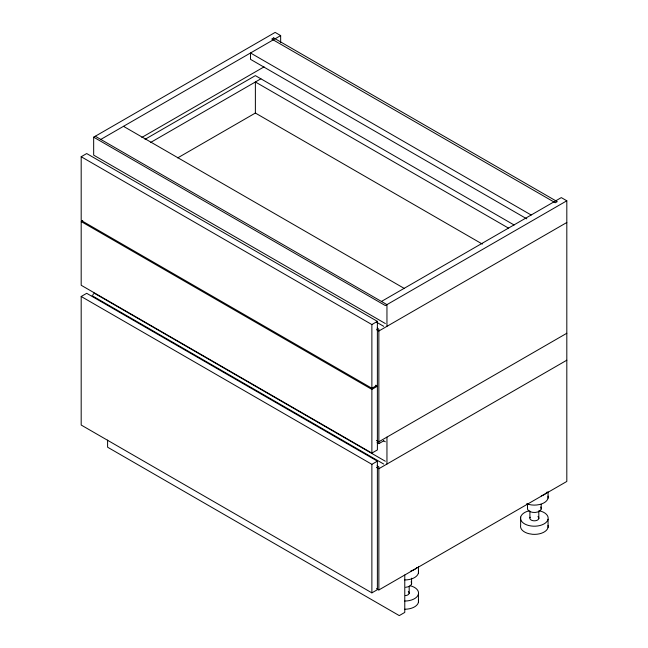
<?xml version="1.0" encoding="UTF-8"?>
<svg xmlns="http://www.w3.org/2000/svg" width="648" height="648" viewBox="0 0 648 648"><rect width="100%" height="100%" fill="white"/><g stroke="black" fill="none" stroke-linecap="round" stroke-linejoin="round"><path stroke-width="0.97" d="M93.45 293.909L92.858 294.937M385.333 323.53L93.668 155.139L93.668 137.174L275.149 32.4L280.657 35.583L280.657 42.485M100.796 139.425L280.657 35.583M81.186 156.727L86.694 153.552L377.387 321.376L377.387 385.09L371.879 388.265L81.186 220.441L81.186 156.727L371.879 324.559L377.387 321.376M141.831 137.433L264.068 66.865M145.014 139.336L255.377 75.622L514.131 225.01M150.53 142.519L260.885 78.805M177.682 157.901L255.628 112.898M375.638 385.196L377.387 386.208L377.387 449.923L371.879 453.098L81.186 285.266L81.186 221.559L82.766 220.652M81.186 296.492L86.694 293.317L377.387 461.149L377.387 589.688L371.879 592.863L81.186 425.039L81.186 296.492L371.879 464.324L377.387 461.149M381.445 301.45L561.306 197.608L566.814 200.791L566.814 481.448L378.853 589.964L376.488 588.603M566.814 200.791L385.333 305.564L93.668 137.174M566.814 222.499L378.853 331.015L376.488 329.654M81.186 221.559L371.879 389.391L377.387 386.208M566.814 333.258L378.853 441.782L376.488 440.413M377.096 442.641L378.853 443.653L383.713 440.843M566.814 360.207L378.853 468.723L376.488 467.362M531.166 215.014L250.517 52.982L250.517 59.341L526.792 218.846M508.623 228.193L255.377 81.98L255.377 113.044L482.331 244.069M123.476 126.328L404.125 288.352M95.288 136.242L386.953 304.633L386.953 326.333M376.707 322.291L383.713 326.333M377.096 328.131L378.853 329.144L378.853 443.653M383.576 440.77L385.333 441.782M93.668 292.847L385.333 461.238M92.048 295.658L383.713 464.049M377.096 465.839L378.853 466.852L378.853 589.964M548.062 491.84L548.062 498.19M548.062 519.283L548.062 527.448M541.21 504.29L541.21 509.028M538.804 510.786L538.804 518.57M529.894 511.07L529.894 517.874M527.488 504.176L527.488 507.967A6.917 3.993 0 0 0 535.232 512.455A6.917 3.993 0 0 0 540.74 506.979M520.636 517.153L520.636 525.317A13.827 7.987 0 0 0 529.1 533.741L532.583 534.3A13.786 7.962 0 0 0 548.062 525.366M418.438 566.684L418.438 573.035M418.438 594.127L418.438 602.292M411.577 578.186L411.577 583.872M409.18 586.602L409.18 593.406M404.773 574.995L404.773 612.417L399.265 615.6L107.6 447.209L107.6 440.13M386.953 437.1L386.953 464.049M371.879 324.559L371.879 388.265M371.879 389.391L371.879 453.098M371.879 464.324L371.879 592.863M537.913 516.642A4.495 2.592 0 0 1 537.662 519.98A4.495 2.592 0 0 1 531.927 520.409A4.495 2.592 0 0 1 530.202 517.226M539.614 510.835A13.827 7.987 0 0 1 545.341 523.066A13.827 7.987 0 0 1 523.398 523.098A13.827 7.987 0 0 1 529.027 510.851M548.062 496.109A13.827 7.987 0 0 1 541.639 503.909A13.827 7.987 0 0 1 526.678 503.771M547.115 492.035A13.827 7.987 0 0 1 541.283 495.874M408.289 591.486A4.495 2.592 0 0 1 405.316 595.634M409.99 585.679A13.827 7.987 0 0 1 418.292 594.597A13.827 7.987 0 0 1 404.757 601.044M411.116 581.815A6.917 3.993 0 0 1 405.64 587.29M418.438 570.945A13.827 7.987 0 0 1 404.757 579.952M418.43 600.202A13.786 7.962 0 0 1 404.757 609.233M416.98 567.502A13.827 7.987 0 0 1 410.856 570.961M273.691 37.916L271.747 39.042L555.304 202.759L557.248 201.633L273.691 37.916"/></g></svg>
